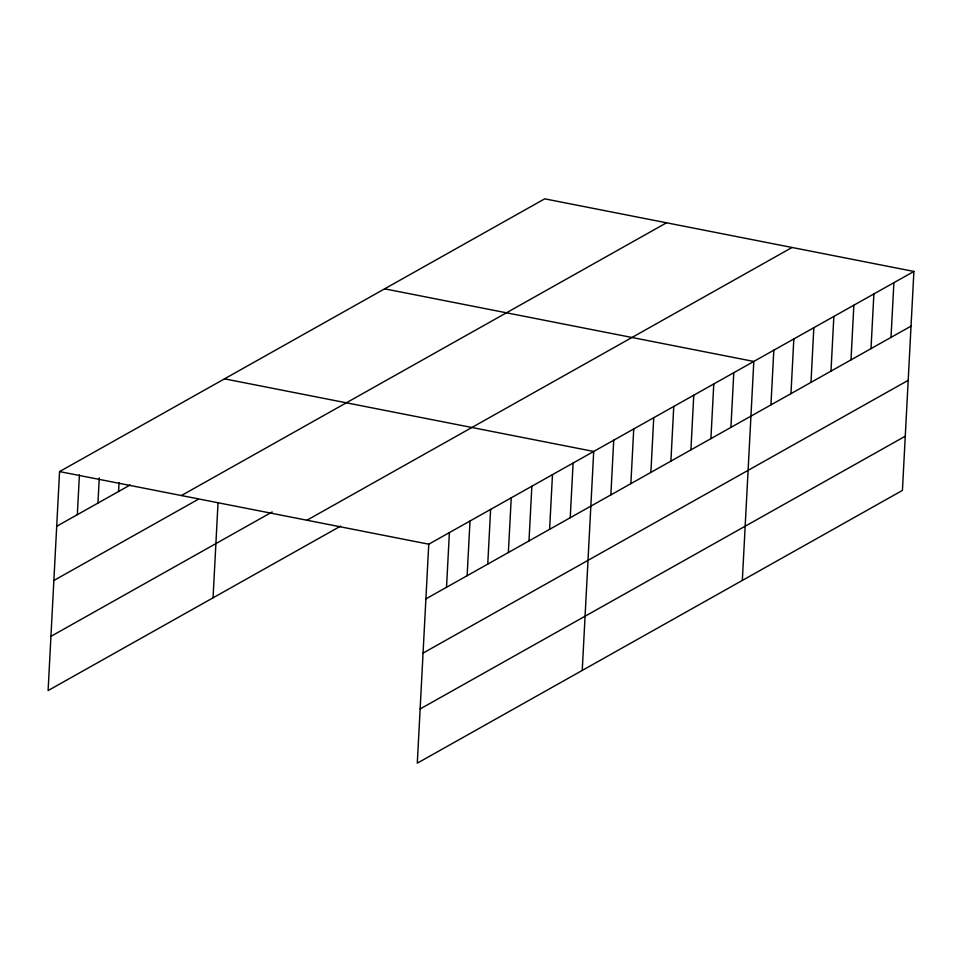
<?xml version="1.0" encoding="UTF-8"?>
<svg xmlns="http://www.w3.org/2000/svg" width="962" height="962" viewBox="0 0 962 962"><rect width="100%" height="100%" fill="white"/><g stroke="black" fill="none" stroke-linecap="round" stroke-linejoin="round"><path stroke-width="1.44" d="M913.9 271.44L428.763 544.191L417.292 763.167L902.428 490.416L913.9 271.44L544.708 198.833L59.572 471.584L48.1 690.56L340.62 526.106M77.333 514.682L79.425 474.771M97.944 503.09L99.266 477.958M118.566 491.498L119.023 482.623M213.047 597.823L218.049 502.453M446.524 587.289L449.386 532.599M467.135 575.697L470.009 521.007M487.758 564.105L490.62 509.415M508.369 552.513L511.243 497.823M528.992 540.921L531.854 486.231M549.615 529.328L552.477 474.639M570.225 517.736L573.099 463.047M582.238 670.43L593.71 451.455L224.519 378.848M610.858 494.889L613.72 440.199M630.868 483.645L633.742 428.956M650.877 472.39L653.751 417.7M670.899 461.135L673.761 406.445M690.908 449.891L693.77 395.202M710.918 438.636L713.78 383.946M730.928 427.381L733.79 372.703M742.327 580.423L753.811 361.447L384.62 288.84M770.947 404.882L773.821 350.192M790.968 393.638L793.83 338.949M810.978 382.383L813.84 327.693M830.988 371.128L833.85 316.438M850.997 359.884L853.859 305.195M871.007 348.629L873.881 293.939M891.016 337.373L893.89 282.684M56.71 526.274L130.159 484.98M181.409 495.538L666.546 222.787M53.872 580.483L198.196 499.338M50.938 636.351L272.174 511.964M306.938 520.226L792.063 247.475M425.901 598.881L911.038 326.13M423.064 653.09L908.188 380.339M420.129 708.958L905.266 436.207M59.572 471.584L428.763 544.191"/></g></svg>
